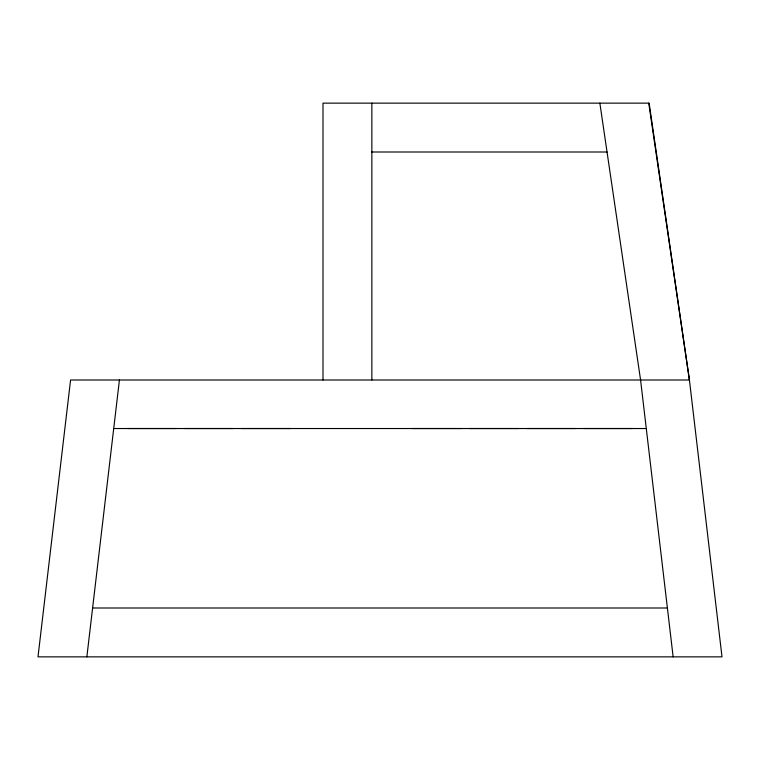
<?xml version="1.0" encoding="UTF-8"?>
<svg xmlns="http://www.w3.org/2000/svg" width="760" height="760" viewBox="0 0 760 760"><rect width="100%" height="100%" fill="white"/><g stroke="black" fill="none" stroke-linecap="round" stroke-linejoin="round"><path stroke-width="1.14" d="M86.859 656.858L119.424 380M371.858 152L607.04 152M113.724 428.526L646.275 428.526M92.606 608L667.394 608M648.745 103.141L689.424 380L722 656.858L38 656.858L70.576 380L689.424 380L649.144 103.141L323 103.141L323 380M599.858 103.141L640.575 380L673.142 656.858M632.424 428.526L583.575 428.526M575.424 428.526L526.575 428.526M518.424 428.526L469.575 428.526M461.424 428.526L412.575 428.526M371.858 103.141L371.858 380M290.424 428.526L241.575 428.526M233.424 428.526L184.575 428.526M176.424 428.526L127.575 428.526"/></g></svg>
